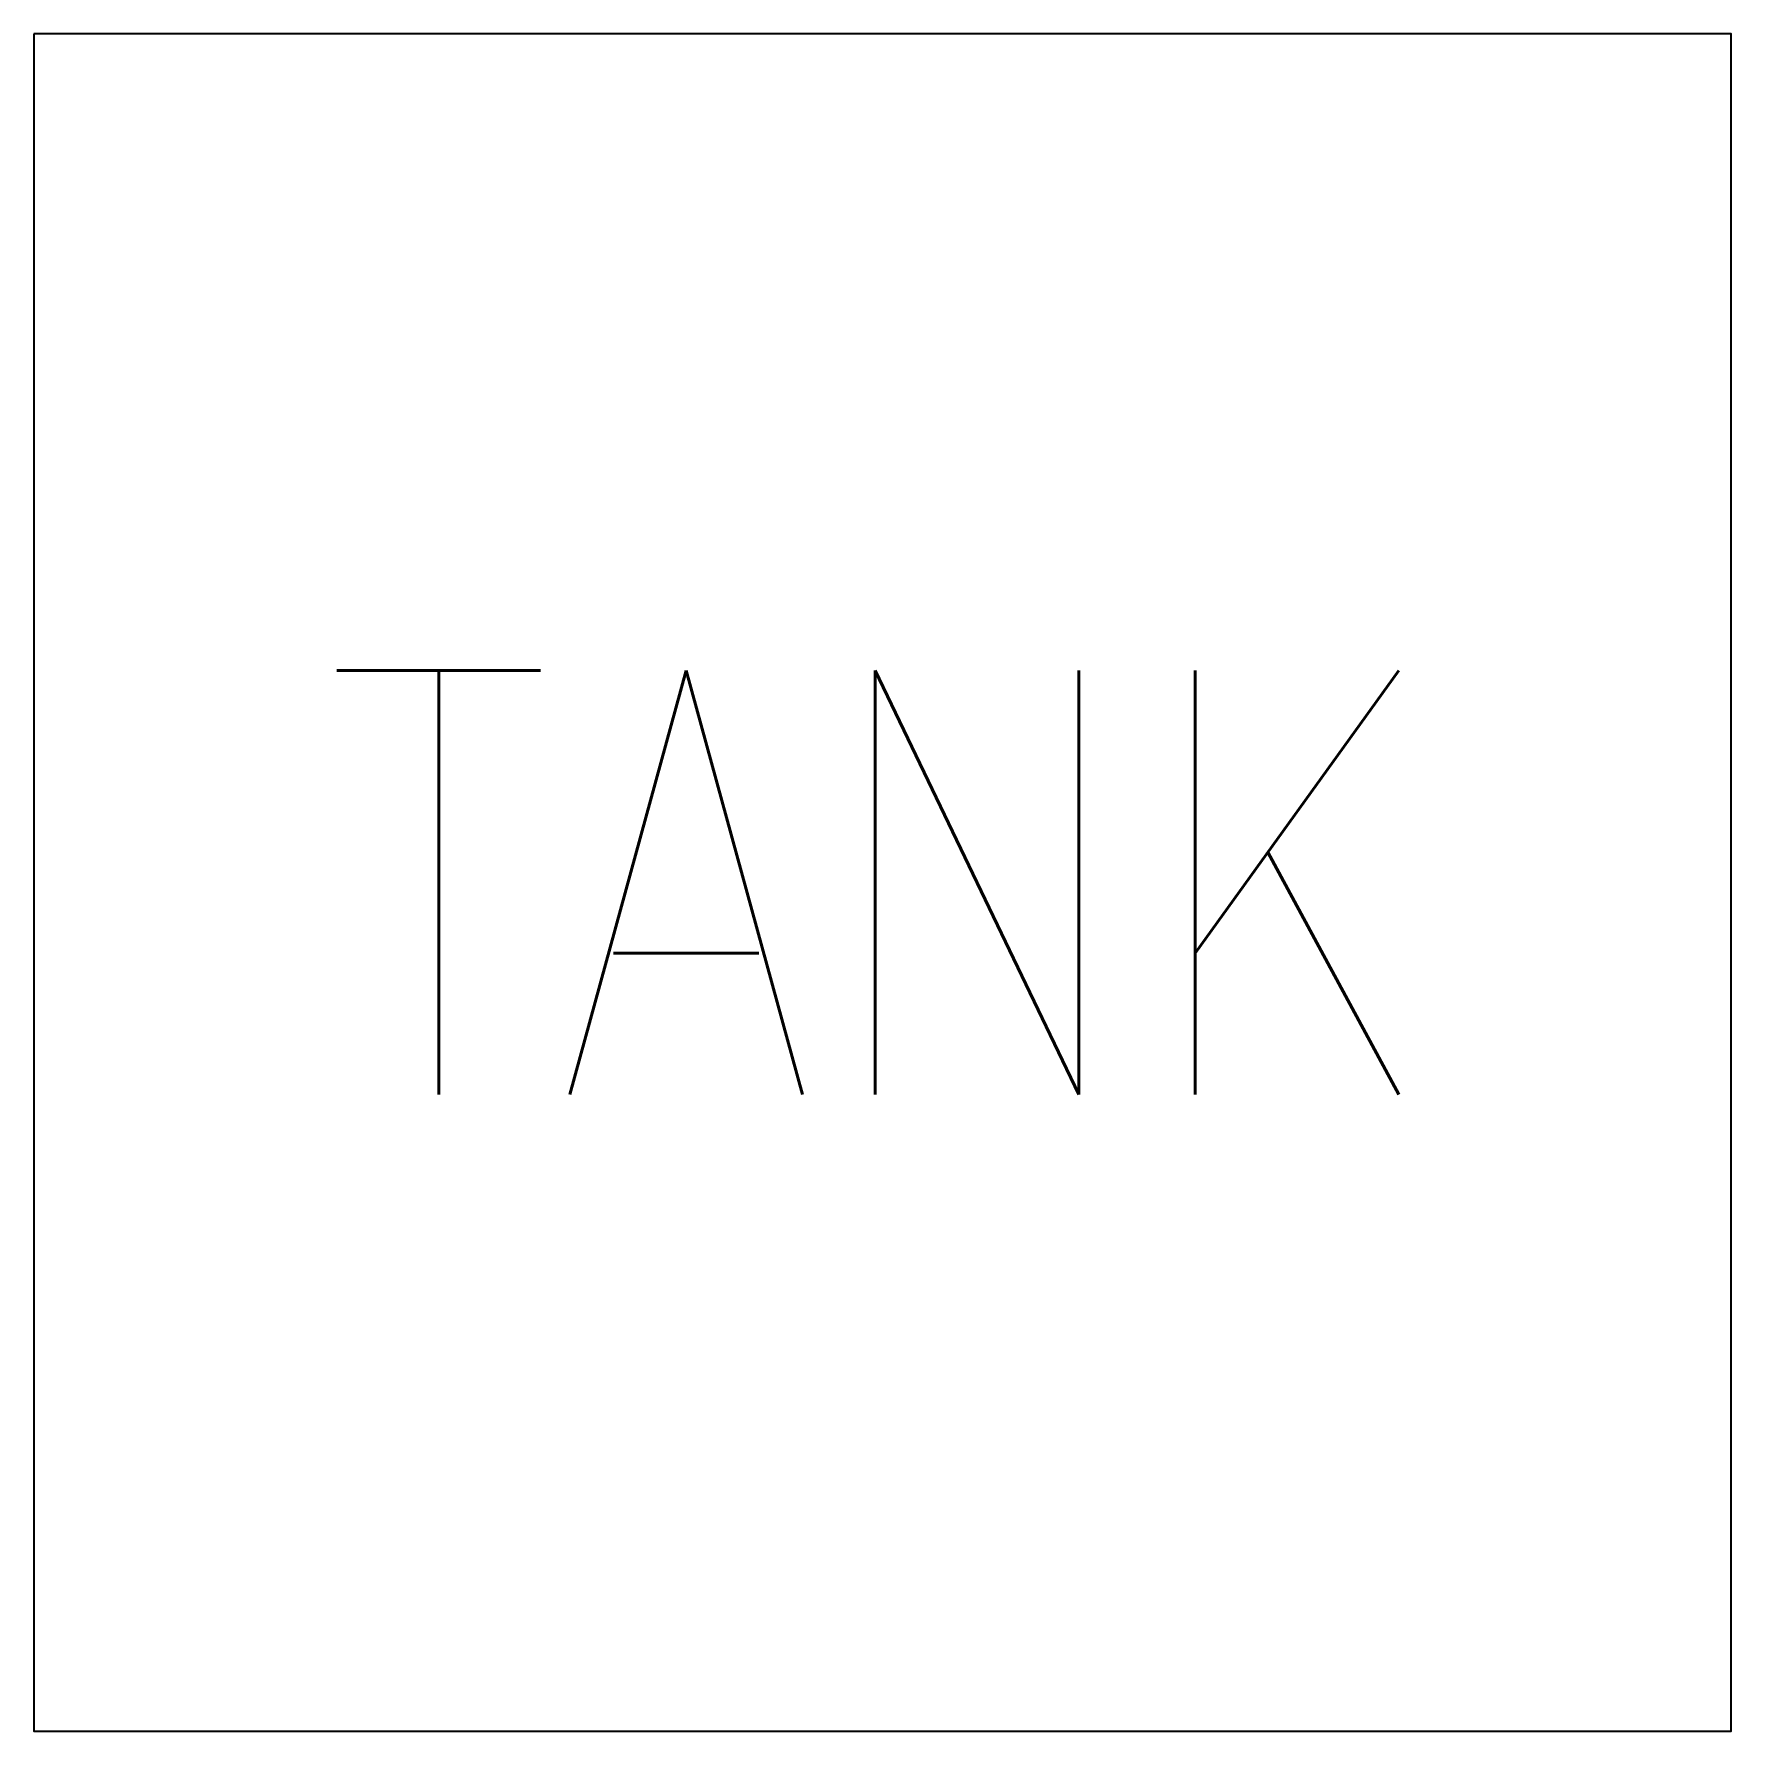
# Model space of a CAD drawing. Header units: feet. Extents: x -0.5 to 0.5, y -0.5 to 0.5.
import ezdxf
from ezdxf.enums import TextEntityAlignment as Align

# ---------------------------------------------------------------- set-up
doc = ezdxf.new("R2010")
doc.units = ezdxf.units.FT
doc.header["$MEASUREMENT"] = 0
doc.styles.add('SYM', font='SIMPLEX.SHX', dxfattribs={"width": 0.8})

msp = doc.modelspace()

# ---------------------------------------------------------------- linework, layer by layer
msp.add_3dface([(-0.5, 0.5, 1), (-0.5, -0.5, 1), (0.5, -0.5, 1), (0.5, 0.5, 1)])
at = {"layer": 'Defpoints'}
msp.add_point((0, 0), dxfattribs=at)

# ---------------------------------------------------------------- texts
at = {"style": 'SYM', "width": 0.8}
msp.add_text('TANK', height=0.25, dxfattribs=at).set_placement((0, 0, 1), align=Align.MIDDLE)

doc.saveas('drawing.dxf')
